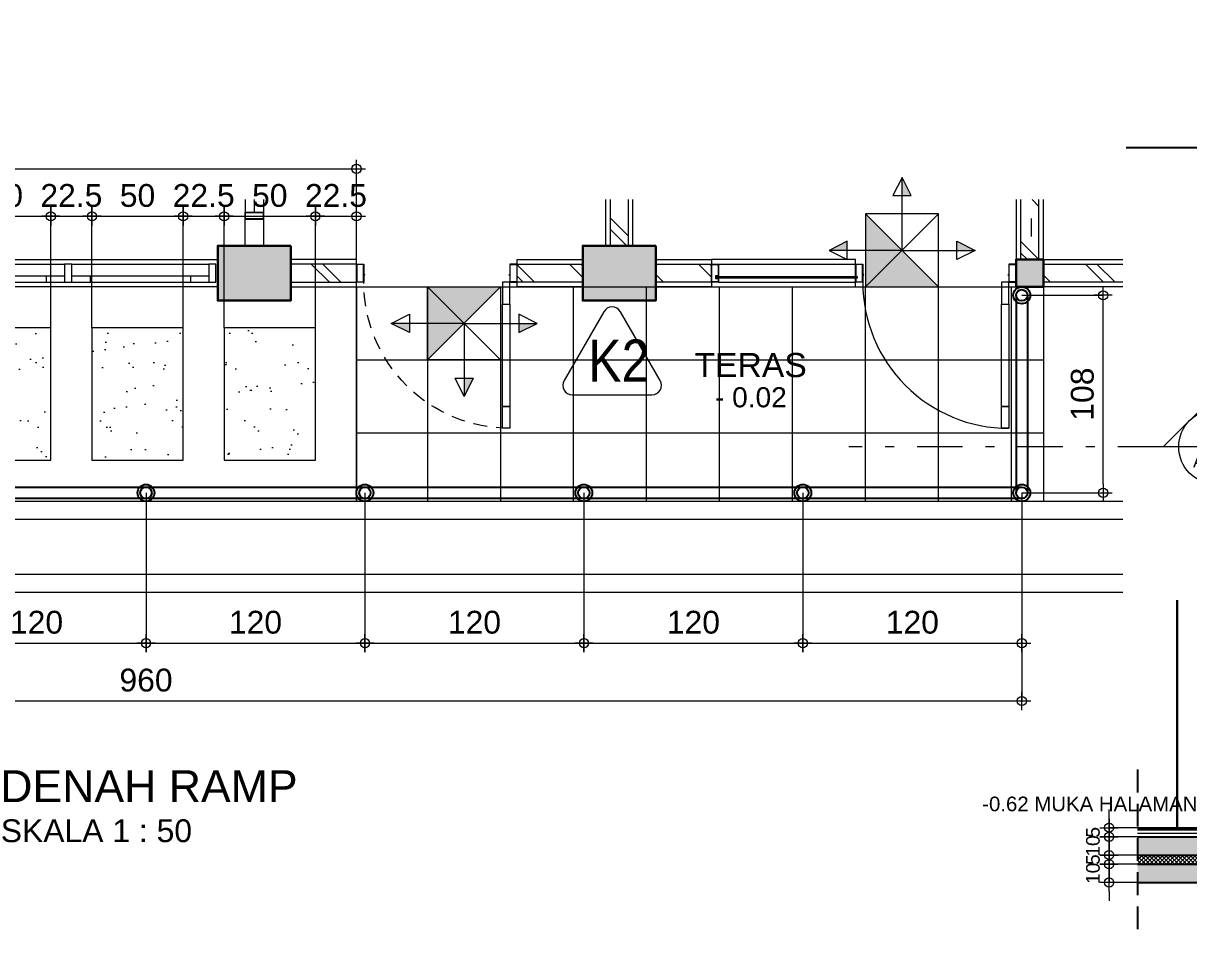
# Model space of a CAD drawing. Header units: millimetres. Extents: x -11 to 1625, y -267 to 180.
# Drawn here: x 1035.74 to 1048.51, y 138.15 to 148.19 of the extents above; entities that cross this region are included whole.
import ezdxf
from ezdxf.enums import TextEntityAlignment as Align
from ezdxf.xclip import XClip

# ---------------------------------------------------------------- set-up
doc = ezdxf.new("R2010")
doc.units = ezdxf.units.MM
doc.header["$XCLIPFRAME"] = 0
for name, pattern in [('DASHDOT', [1, 0.5, -0.25, 0, -0.25]), ('DASHED2', [0.375, 0.25, -0.125]), ('HIDDEN', [0.375, 0.25, -0.125])]:
    doc.linetypes.add(name, pattern=pattern)
for name, color, linetype, lineweight in [('ars', 11, 'Continuous', 5), ('ARS DIN', 31, 'Continuous', 5), ('ARSIR BETON', 47, 'Continuous', 5), ('ARSIR WARNA', 43, 'Continuous', 0), ('dinding', 5, 'Continuous', 15), ('keramik', 73, 'Continuous', 5), ('KOLOM', 1, 'Continuous', 30), ('kus', 63, 'Continuous', 15), ('KUSEN', 30, 'Continuous', 15), ('lan', 7, 'Continuous', 15), ('not', 7, 'Continuous', 20), ('PARTISI', 190, 'Continuous', 9), ('sol kol', 8, 'Continuous', 0), ('START POINT', 8, 'Continuous', 9), ('TEXT KETERANGAN', 7, 'Continuous', 9), ('u', 6, 'Continuous', 20)]:
    doc.layers.add(name, color=color, linetype=linetype, lineweight=lineweight)
doc.layers.add('BESI', color=10, linetype='Continuous')
doc.styles.add('ISO', font='arial.ttf', dxfattribs={"width": 0.85})
doc.styles.add('S', font='SIMPLEX', dxfattribs={"width": 1.1})
doc.styles.get("Standard").update_dxf_attribs({"font": 'ARIALUNI.TTF'})
doc.linetypes.add('BATTING', pattern='A,0.0001,-0.1,[134,ltypeshp.shx,S=0.1,R=0,X=-0.1,Y=0],-0.2,[134,ltypeshp.shx,S=0.1,R=180,X=0.1,Y=0],-0.1', length=0.4001)
doc.dimstyles.new('SK 50', dxfattribs={"dimtxt": 0.25, "dimasz": 0.1, "dimexe": 0, "dimexo": 0, "dimgap": 0.1, "dimtad": 1, "dimdec": 0, "dimlfac": 50, "dimzin": 12, "dimdsep": 46, "dimtxsty": 'Standard', "dimblk": 'BULAT', "dimcen": 0.1, "dimclrd": 256, "dimclre": 256, "dimclrt": 256, "dimadec": 0, "dimazin": 3, "dimtfac": 1, "dimtdec": 0, "dimtofl": 0, "dimtmove": 0, "dimatfit": 3, "dimldrblk": 'BULAT', "dimfxl": 0, "dimtolj": 1, "dimtzin": 0, "dimlwd": -1, "dimlwe": -1, "dimarcsym": 0})
pattern_1 = [(45, (-0.5, 3e-14), (-0.1767767, 0.1767767), []), (45, (-0.4375, 3e-14), (-0.1767767, 0.1767767), [])]
pattern_2 = [(45, (-1.5, 3e-14), (-0.1767767, 0.1767767), []), (45, (-1.4375, 3e-14), (-0.1767767, 0.1767767), [])]

# ---------------------------------------------------------------- blocks, each defined once
blk = doc.blocks.new('BULAT')
for p, q in [((-1, 0), (1, 0)), ((0, -1), (0, 1))]:
    blk.add_line(p, q)
blk.add_circle((0, 0), 0.5)
blk = doc.blocks.new('*D1233')
at = {"layer": 'Defpoints', "color": 0}
for p in [(1047.951, 138.98), (1047.64, 138.78), (1047.951, 138.78)]:
    blk.add_point(p, dxfattribs=at)
at = {"layer": 'u'}
for p, q in [((1047.64, 139.08), (1047.64, 139.18)), ((1047.951, 138.98), (1047.64, 138.98)), ((1047.951, 138.78), (1047.64, 138.78)), ((1047.64, 138.68), (1047.64, 138.58))]:
    blk.add_line(p, q, dxfattribs=at)
at = {"layer": 'u', "xscale": 0.1, "yscale": 0.1, "zscale": 0.1}
for p, rotation in [((1047.64, 138.98), 270), ((1047.64, 138.78), 90)]:
    blk.add_blockref('BULAT', p, dxfattribs=dict(at, rotation=rotation))
at = {"layer": 'u', "insert": (1047.463, 138.88), "char_height": 0.15, "attachment_point": 5, "rotation": 90}
blk.add_mtext('\\A1;10', dxfattribs=at)
blk = doc.blocks.new('*D1234')
at = {"layer": 'Defpoints', "color": 0}
for p in [(1047.64, 139.08), (1047.951, 139.08), (1047.951, 138.98)]:
    blk.add_point(p, dxfattribs=at)
at = {"layer": 'u'}
for p, q in [((1047.64, 139.18), (1047.64, 139.28)), ((1047.951, 139.08), (1047.64, 139.08)), ((1047.951, 138.98), (1047.64, 138.98)), ((1047.64, 138.88), (1047.64, 138.78))]:
    blk.add_line(p, q, dxfattribs=at)
at = {"layer": 'u', "xscale": 0.1, "yscale": 0.1, "zscale": 0.1}
for p, rotation in [((1047.64, 139.08), 270), ((1047.64, 138.98), 90)]:
    blk.add_blockref('BULAT', p, dxfattribs=dict(at, rotation=rotation))
at = {"layer": 'u', "insert": (1047.463, 139.03), "char_height": 0.15, "attachment_point": 5, "rotation": 90}
blk.add_mtext('\\A1;5', dxfattribs=at)
blk = doc.blocks.new('*D1235')
at = {"layer": 'Defpoints', "color": 0}
for p in [(1047.64, 139.28), (1047.951, 139.28), (1047.951, 139.08)]:
    blk.add_point(p, dxfattribs=at)
at = {"layer": 'u'}
for p, q in [((1047.64, 139.38), (1047.64, 139.48)), ((1047.951, 139.28), (1047.64, 139.28)), ((1047.951, 139.08), (1047.64, 139.08)), ((1047.64, 138.98), (1047.64, 138.88))]:
    blk.add_line(p, q, dxfattribs=at)
at = {"layer": 'u', "xscale": 0.1, "yscale": 0.1, "zscale": 0.1}
for p, rotation in [((1047.64, 139.28), 270), ((1047.64, 139.08), 90)]:
    blk.add_blockref('BULAT', p, dxfattribs=dict(at, rotation=rotation))
at = {"layer": 'u', "insert": (1047.463, 139.18), "char_height": 0.15, "attachment_point": 5, "rotation": 90}
blk.add_mtext('\\A1;10', dxfattribs=at)
blk = doc.blocks.new('*D1236')
at = {"layer": 'Defpoints', "color": 0}
for p in [(1047.64, 139.38), (1047.951, 139.38), (1047.951, 139.28)]:
    blk.add_point(p, dxfattribs=at)
at = {"layer": 'u'}
for p, q in [((1047.64, 139.48), (1047.64, 139.58)), ((1047.951, 139.38), (1047.64, 139.38)), ((1047.951, 139.28), (1047.64, 139.28)), ((1047.64, 139.18), (1047.64, 139.08))]:
    blk.add_line(p, q, dxfattribs=at)
at = {"layer": 'u', "xscale": 0.1, "yscale": 0.1, "zscale": 0.1}
for p, rotation in [((1047.64, 139.38), 270), ((1047.64, 139.28), 90)]:
    blk.add_blockref('BULAT', p, dxfattribs=dict(at, rotation=rotation))
at = {"layer": 'u', "insert": (1047.463, 139.33), "char_height": 0.15, "attachment_point": 5, "rotation": 90}
blk.add_mtext('\\A1;5', dxfattribs=at)
blk = doc.blocks.new('KP')
at = {"layer": 'KOLOM'}
blk.add_lwpolyline([(0.075, -0.075), (-0.075, -0.075), (-0.075, 0.075), (0.075, 0.075), (0.075, -0.075)], dxfattribs=at)
blk = doc.blocks.new('K1')
at = {"layer": 'KOLOM'}
blk.add_lwpolyline([(0.2, 0.15), (-0.2, 0.15), (-0.2, -0.15), (0.2, -0.15), (0.2, 0.15)], dxfattribs=at)
blk = doc.blocks.new('P 80')
at = {"linetype": 'HIDDEN', "ltscale": 0.3}
blk.add_lwpolyline([(-0.84, 0.1, -0.414214), (-0.04, 0.9, -1.303225)], format="xyb", dxfattribs=at)
for points in [[(-0.04, 0.9), (-0.08, 0.9), (-0.08, 0.78), (-0.04, 0.78)], [(-0.04, 0.78), (-0.08, 0.78), (-0.08, 0.22), (-0.04, 0.22)], [(-0.04, 0.1), (-0.08, 0.1), (-0.08, 0.22), (-0.04, 0.22)], [(-0.8351, 0.06), (-0.84, 0.06), (-0.84, 0.0615), (-0.84, 0.1), (-0.88, 0.1), (-0.88, 0), (-0.84, 0), (-0.84, 0.0565), (-0.8351, 0.0583)], [(-0.842, 0.002), (-0.878, 0.002), (-0.878, 0.098), (-0.842, 0.098)], [(-0.0449, 0.06), (-0.04, 0.06), (-0.04, 0.0615), (-0.04, 0.1), (0, 0.1), (0, 0), (-0.04, 0), (-0.04, 0.0565), (-0.0449, 0.0583)], [(-0.038, 0.002), (-0.002, 0.002), (-0.002, 0.098), (-0.038, 0.098)]]:
    blk.add_lwpolyline(points, close=True)
blk = doc.blocks.new('D1')
at = {"layer": 'ars'}
h = blk.add_hatch(dxfattribs=at)
h.set_pattern_fill('TEMBOK', color=256, scale=0.25)
h.set_pattern_definition(pattern_2)
h.paths.add_polyline_path([(12.05, 14.05), (12.05, 12.075), (11.95, 12.075), (11.95, 14.05)])
h = blk.add_hatch(dxfattribs=at)
h.set_pattern_fill('TEMBOK', color=256, scale=0.25)
h.set_pattern_definition(pattern_1)
h.paths.add_polyline_path([(11.925, 12.05), (9.075, 12.05), (9.075, 11.95), (11.925, 11.95)])
h = blk.add_hatch(dxfattribs=at)
h.set_pattern_fill('TEMBOK', color=256, scale=0.25)
h.set_pattern_definition(pattern_2)
h.paths.add_polyline_path([(12.05, 10.255), (12.05, 9.95), (11.95, 9.95), (11.95, 10.255)])
h = blk.add_hatch(dxfattribs=at)
h.set_pattern_fill('TEMBOK', color=256, scale=0.25)
h.set_pattern_definition(pattern_1)
h.paths.add_polyline_path([(11.85, 9.8), (9.15, 9.8), (9.15, 9.7), (11.85, 9.7)])
h = blk.add_hatch(dxfattribs=at)
h.set_pattern_fill('TEMBOK', color=256, scale=0.25)
h.set_pattern_definition(pattern_2)
h.paths.add_polyline_path([(11.95, 9.19), (11.95, 9.55), (12.05, 9.55), (12.05, 9.19)])
h = blk.add_hatch(dxfattribs=at)
h.set_pattern_fill('TEMBOK', color=256, scale=0.25)
h.set_pattern_definition(pattern_2)
h.paths.add_polyline_path([(11.95, 8.31), (11.95, 7.95), (12.05, 7.95), (12.05, 8.31)])
at = {"layer": 'ARS DIN'}
h = blk.add_hatch(dxfattribs=at)
h.set_pattern_fill('AR-SAND', color=256, scale=0.005, angle=90, style=0)
h.set_pattern_definition([(127.5, (13.025, 2.51), (-0.2447066, -0.008), [0, -0.19304, 0, -0.2159, 0, -0.206375]), (97.5, (13.025, 2.51), (-0.358413, 0.224762), [0, -0.10414, 0, -0.17399, 0, -0.066675]), (57.5, (13.025, 2.3538), (-0.0007186, 0.395496), [0, -0.0635, 0, -0.2286, 0, -0.29845]), (47.5, (13.025, 2.3538), (-0.111465, 0.381778), [0, -0.03175, 0, -0.14986, 0, -0.17145])])
h.paths.add_polyline_path([(12.3, 3.01), (12.3, 2.51), (13.025, 2.51), (13.025, 3.01)])
h.paths.add_polyline_path([(12.3, 3.735), (12.3, 3.235), (13.025, 3.235), (13.025, 3.735)])
h.paths.add_polyline_path([(12.3, 4.46), (12.3, 3.96), (13.025, 3.96), (13.025, 4.46)])
h.paths.add_polyline_path([(12.3, 5.185), (12.3, 4.685), (13.025, 4.685), (13.025, 5.185)])
h.paths.add_polyline_path([(12.3, 5.91), (12.3, 5.41), (13.025, 5.41), (13.025, 5.91)])
h.paths.add_polyline_path([(12.3, 6.635), (12.3, 6.135), (13.025, 6.135), (13.025, 6.635)])
h.paths.add_polyline_path([(12.3, 7.36), (12.3, 6.86), (13.025, 6.86), (13.025, 7.36)])
h.paths.add_polyline_path([(12.3, 8.085), (12.3, 7.585), (13.025, 7.585), (13.025, 8.085)])
at = {"layer": 'sol kol'}
for points in [[(11.925, 12.075), (12.075, 12.075), (12.075, 11.925), (11.925, 11.925)], [(11.85, 9.95), (11.85, 9.55), (12.15, 9.55), (12.15, 9.95)], [(11.85, 7.95), (11.85, 7.55), (12.15, 7.55), (12.15, 7.95)]]:
    blk.add_hatch(color=256, dxfattribs=at).paths.add_polyline_path(points)
for p, q in [((13.75, 16), (13.75, 1.5)), ((13.65, 15.9), (13.65, 1.6)), ((13.35, 15.6), (13.35, 1.9)), ((13.25, 15.5), (13.25, 2))]:
    blk.add_line(p, q)
for points in [[(13.25, 8.31), (13.25, 2.31), (12.075, 2.31)], [(12.3, 8.085), (12.3, 7.585), (13.025, 7.585), (13.025, 8.085), (12.3, 8.085)], [(12.3, 7.36), (12.3, 6.86), (13.025, 6.86), (13.025, 7.36), (12.3, 7.36)], [(12.3, 6.635), (12.3, 6.135), (13.025, 6.135), (13.025, 6.635), (12.3, 6.635)]]:
    blk.add_lwpolyline(points)
at = {"layer": 'ars'}
for points in [[(12.05, 14.05), (12.05, 12.075), (11.95, 12.075), (11.95, 14.05)], [(11.925, 12.05), (9.075, 12.05), (9.075, 11.95), (11.925, 11.95)], [(12.05, 10.255), (12.05, 9.95), (11.95, 9.95), (11.95, 10.255)], [(11.85, 9.8), (9.15, 9.8), (9.15, 9.7), (11.85, 9.7)], [(11.95, 9.19), (11.95, 9.55), (12.05, 9.55), (12.05, 9.19)], [(11.95, 8.31), (11.95, 7.95), (12.05, 7.95), (12.05, 8.31)]]:
    blk.add_lwpolyline(points, close=True, dxfattribs=at)
at = {"layer": 'BESI'}
for points in [[(12.1222, 11.9875), (13.2037, 11.9875)], [(13.1725, 2.3563), (13.1725, 11.9563)], [(13.235, 11.9563), (13.235, 2.3563)], [(12.1222, 11.925), (13.2037, 11.925)]]:
    blk.add_lwpolyline(points, dxfattribs=at)
for centre, radius in [((12.1212, 11.9563), 0.0463), ((12.1212, 11.9563), 0.0312), ((13.2037, 11.9563), 0.0463), ((13.2037, 11.9563), 0.0312), ((13.2037, 10.7563), 0.0463), ((13.2037, 10.7563), 0.0312), ((13.2037, 9.5563), 0.0463), ((13.2037, 9.5563), 0.0312), ((13.2037, 8.3563), 0.0463), ((13.2037, 8.3563), 0.0312), ((13.2037, 7.1563), 0.0463), ((13.2037, 7.1563), 0.0312)]:
    blk.add_circle(centre, radius, dxfattribs=at)
at = {"layer": 'dinding'}
for points in [[(12.075, 14.05), (12.075, 12.075), (11.925, 12.075), (11.925, 14.05)], [(11.925, 12.075), (9.075, 12.075), (9.075, 11.925), (11.925, 11.925)], [(12.075, 10.255), (12.075, 9.95), (11.925, 9.95), (11.925, 10.255)], [(11.85, 9.825), (9.15, 9.825), (9.15, 9.675), (11.85, 9.675)], [(11.925, 9.19), (11.925, 9.55), (12.075, 9.55), (12.075, 9.19)], [(11.925, 8.31), (11.925, 7.95), (12.075, 7.95), (12.075, 8.31)]]:
    blk.add_lwpolyline(points, close=True, dxfattribs=at)
at = {"layer": 'kus'}
for p, q in [((11.95, 10.295), (11.95, 11.045)), ((12.05, 10.295), (12.05, 11.045)), ((10.915, 7.8), (11.665, 7.8)), ((10.915, 7.7), (11.665, 7.7)), ((11.95, 6.75), (11.95, 7.5)), ((12.015, 6.75), (12.015, 7.5)), ((12.05, 6.75), (12.05, 7.5)), ((12.015, 7.4), (12.05, 7.4)), ((12.015, 6.85), (12.05, 6.85)), ((11.95, 5.96), (11.95, 6.71)), ((12.015, 5.96), (12.015, 6.71)), ((12.05, 5.96), (12.05, 6.71)), ((12.015, 6.61), (12.05, 6.61))]:
    blk.add_line(p, q, dxfattribs=at)
at = {"layer": 'kus', "linetype": 'HIDDEN'}
blk.add_line((10.915, 7.75), (11.665, 7.75), dxfattribs=at)
at = {"layer": 'kus'}
for points in [[(12.01, 11.8801), (12.01, 11.885), (12.0115, 11.885), (12.05, 11.885), (12.05, 11.925), (11.95, 11.925), (11.95, 11.885), (12.0065, 11.885), (12.0083, 11.8801)], [(11.952, 11.887), (11.952, 11.923), (12.048, 11.923), (12.048, 11.887)], [(12.05, 11.885), (12.05, 11.845), (12.17, 11.845), (12.17, 11.885)], [(12.73, 11.885), (12.73, 11.845), (12.17, 11.845), (12.17, 11.885)], [(12.85, 11.885), (12.85, 11.845), (12.73, 11.845), (12.73, 11.885)], [(12.01, 11.0899), (12.01, 11.085), (12.0115, 11.085), (12.05, 11.085), (12.05, 11.045), (11.95, 11.045), (11.95, 11.085), (12.0065, 11.085), (12.0083, 11.0899)], [(11.952, 11.083), (11.952, 11.047), (12.048, 11.047), (12.048, 11.083)], [(12.0275, 10.28), (12.0175, 10.28), (12.0175, 11.055), (12.0275, 11.055)], [(11.705, 7.7), (11.665, 7.7), (11.665, 7.8), (11.705, 7.8)], [(11.703, 7.702), (11.667, 7.702), (11.667, 7.798), (11.703, 7.798)], [(12.05, 7.5), (12.05, 7.54), (11.95, 7.54), (11.95, 7.5)], [(12.05, 6.71), (12.05, 6.75), (11.95, 6.75), (11.95, 6.71)]]:
    blk.add_lwpolyline(points, close=True, dxfattribs=at)
blk.add_lwpolyline([(12.05, 11.085, 0.414214), (12.85, 11.885, 1.303225)], format="xyb", dxfattribs=at)
at = {"layer": 'KUSEN'}
for p, q in [((11.95, 10.255), (11.95, 10.295)), ((11.95, 10.295), (12.017, 10.295)), ((11.952, 10.257), (11.952, 10.293)), ((11.952, 10.293), (12.015, 10.293)), ((12.015, 10.293), (12.015, 10.278)), ((12.017, 10.295), (12.017, 10.2935)), ((12.017, 10.2935), (12.0195, 10.2935)), ((12.0195, 10.2918), (12.017, 10.29)), ((12.017, 10.29), (12.017, 10.28)), ((12.0195, 10.2935), (12.0195, 10.2918)), ((12.0255, 10.2918), (12.0255, 10.2935)), ((12.0255, 10.2935), (12.028, 10.2935)), ((12.028, 10.29), (12.0255, 10.2918)), ((12.028, 10.2935), (12.028, 10.295)), ((12.028, 10.295), (12.05, 10.295)), ((12.028, 10.28), (12.028, 10.29)), ((12.03, 10.278), (12.03, 10.293)), ((12.03, 10.293), (12.048, 10.293)), ((12.048, 10.293), (12.048, 10.257)), ((12.05, 10.295), (12.05, 10.255)), ((11.99, 10.255), (11.95, 10.255)), ((12.048, 10.257), (11.952, 10.257)), ((11.9917, 10.255), (11.99, 10.255)), ((11.9935, 10.255), (11.9917, 10.255)), ((12.05, 10.255), (11.9935, 10.255)), ((12.015, 10.278), (12.03, 10.278)), ((12.017, 10.28), (12.028, 10.28))]:
    blk.add_line(p, q, dxfattribs=at)
at = {"layer": 'lan'}
for p, q in [((12.075, 12.075), (13.25, 12.075)), ((12.075, 11.045), (12.075, 11.925)), ((12.075, 8.31), (12.075, 9.19)), ((12.075, 8.31), (13.25, 8.31))]:
    blk.add_line(p, q, dxfattribs=at)
for points in [[(12.075, 10.255), (12.075, 11.045), (11.925, 11.045), (11.925, 10.255)], [(12.075, 7.55), (12.075, 5.92), (11.925, 5.92), (11.925, 7.55)]]:
    blk.add_lwpolyline(points, close=True, dxfattribs=at)
at = {"layer": 'PARTISI'}
blk.add_lwpolyline([(11.705, 7.8), (11.85, 7.8), (11.85, 7.7), (11.705, 7.7)], close=True, dxfattribs=at)
at = {"layer": 'KOLOM'}
for name, p, rotation in [('KP', (12, 12), 180), ('K1', (12, 9.75), 90), ('K1', (12, 7.75), 90)]:
    blk.add_blockref(name, p, dxfattribs=dict(at, rotation=rotation))
at = {"layer": 'kus', "xscale": -1, "rotation": 270.0000000130308}
blk.add_blockref('P 80', (11.95, 9.19), dxfattribs=at)
blk = doc.blocks.new('STARTGO')
at = {"layer": 'START POINT'}
for points in [[(282.6751, 121.4555), (282.7251, 121.4555), (282.7251, 121.5555)], [(282.4251, 121.2055), (282.4251, 121.1555), (282.3251, 121.1555)], [(283.0251, 121.2055), (283.0251, 121.1555), (283.1251, 121.1555)]]:
    blk.add_hatch(color=256, dxfattribs=at).paths.add_polyline_path(points)
h = blk.add_hatch(color=256, dxfattribs=at)
h.paths.add_polyline_path([(282.9251, 120.9555), (282.7251, 121.1555), (282.5251, 120.9555)])
h.paths.add_polyline_path([(282.9251, 121.3555), (282.7251, 121.1555), (282.9251, 120.9555)])
for p, q in [((282.7251, 121.1555), (282.7251, 121.5555)), ((282.9251, 120.9555), (282.5251, 121.3555)), ((282.5251, 120.9555), (282.9251, 121.3555)), ((282.7251, 121.1555), (282.3251, 121.1555)), ((282.7251, 121.1555), (283.1251, 121.1555))]:
    blk.add_line(p, q, dxfattribs=at)
for points in [[(282.7751, 121.4555), (282.6751, 121.4555), (282.7251, 121.5555), (282.7751, 121.4555)], [(282.4251, 121.1055), (282.4251, 121.2055), (282.3251, 121.1555), (282.4251, 121.1055)], [(283.0251, 121.1055), (283.0251, 121.2055), (283.1251, 121.1555), (283.0251, 121.1055)]]:
    blk.add_lwpolyline(points, dxfattribs=at)
blk.add_lwpolyline([(282.9251, 120.9555), (282.5251, 120.9555), (282.5251, 121.3555), (282.9251, 121.3555)], close=True, dxfattribs=at)
blk = doc.blocks.new('NOTASI RUANG')
at = {"layer": 'not'}
for height, p in [(0.26, (-0.011, 0.3)), (0.175, (-0.009, -0.017))]:
    blk.add_attdef('RUANG', text='', height=height, dxfattribs=at).set_placement(p, align=Align.MIDDLE_CENTER)
blk = doc.blocks.new('KR2')
at = {"layer": 'TEXT KETERANGAN', "color": 2}
blk.add_lwpolyline([(-0.087, 0.873), (-0.504, 0.15, 0.57735), (-0.418, 0), (0.418, 0, 0.57735), (0.504, 0.15), (0.087, 0.873, 0.57735)], format="xyb", close=True, dxfattribs=at)
at = {"layer": 'TEXT KETERANGAN', "color": 6, "style": 'ISO', "width": 0.85}
blk.add_text('K2', height=0.444, dxfattribs=at).set_placement((-0.252, 0.137))
blk = doc.blocks.new('PEIL')
blk.add_lwpolyline([(-0.188, 0.325), (0.188, 0.325), (0, 0)], close=True)
at = {"style": 'S', "width": 1.1, "flags": 4}
blk.add_attdef('CAT', (0.265, 0.036), '', height=0.2, dxfattribs=at)
blk = doc.blocks.new('*D1269')
at = {"layer": 'Defpoints', "color": 0}
for p in [(1034.683, 143.049), (1037.083, 143.049), (1037.083, 141.402)]:
    blk.add_point(p, dxfattribs=at)
at = {"layer": 'u'}
for p, q in [((1034.683, 143.049), (1034.683, 141.402)), ((1037.083, 143.049), (1037.083, 141.402)), ((1034.783, 141.402), (1036.983, 141.402))]:
    blk.add_line(p, q, dxfattribs=at)
at = {"layer": 'u', "xscale": 0.1, "yscale": 0.1, "zscale": 0.1, "rotation": 180}
blk.add_blockref('BULAT', (1034.683, 141.402), dxfattribs=at)
at = {"layer": 'u', "xscale": 0.1, "yscale": 0.1, "zscale": 0.1}
blk.add_blockref('BULAT', (1037.083, 141.402), dxfattribs=at)
at = {"layer": 'u', "insert": (1035.883, 141.63), "char_height": 0.25, "attachment_point": 5}
blk.add_mtext('\\A1;120', dxfattribs=at)
blk = doc.blocks.new('*D1270')
at = {"layer": 'Defpoints', "color": 0}
for p in [(1037.083, 143.049), (1039.483, 143.049), (1039.483, 141.402)]:
    blk.add_point(p, dxfattribs=at)
at = {"layer": 'u'}
for p, q in [((1037.083, 143.049), (1037.083, 141.402)), ((1039.483, 143.049), (1039.483, 141.402)), ((1037.183, 141.402), (1039.383, 141.402))]:
    blk.add_line(p, q, dxfattribs=at)
at = {"layer": 'u', "xscale": 0.1, "yscale": 0.1, "zscale": 0.1, "rotation": 180}
blk.add_blockref('BULAT', (1037.083, 141.402), dxfattribs=at)
at = {"layer": 'u', "xscale": 0.1, "yscale": 0.1, "zscale": 0.1}
blk.add_blockref('BULAT', (1039.483, 141.402), dxfattribs=at)
at = {"layer": 'u', "insert": (1038.283, 141.63), "char_height": 0.25, "attachment_point": 5}
blk.add_mtext('\\A1;120', dxfattribs=at)
blk = doc.blocks.new('*D1271')
at = {"layer": 'Defpoints', "color": 0}
for p in [(1039.483, 143.049), (1041.883, 143.049), (1041.883, 141.402)]:
    blk.add_point(p, dxfattribs=at)
at = {"layer": 'u'}
for p, q in [((1039.483, 143.049), (1039.483, 141.402)), ((1041.883, 143.049), (1041.883, 141.402)), ((1039.583, 141.402), (1041.783, 141.402))]:
    blk.add_line(p, q, dxfattribs=at)
at = {"layer": 'u', "xscale": 0.1, "yscale": 0.1, "zscale": 0.1, "rotation": 180}
blk.add_blockref('BULAT', (1039.483, 141.402), dxfattribs=at)
at = {"layer": 'u', "xscale": 0.1, "yscale": 0.1, "zscale": 0.1}
blk.add_blockref('BULAT', (1041.883, 141.402), dxfattribs=at)
at = {"layer": 'u', "insert": (1040.683, 141.63), "char_height": 0.25, "attachment_point": 5}
blk.add_mtext('\\A1;120', dxfattribs=at)
blk = doc.blocks.new('*D1272')
at = {"layer": 'Defpoints', "color": 0}
for p in [(1041.883, 143.049), (1044.283, 143.049), (1044.283, 141.402)]:
    blk.add_point(p, dxfattribs=at)
at = {"layer": 'u'}
for p, q in [((1041.883, 143.049), (1041.883, 141.402)), ((1044.283, 143.049), (1044.283, 141.402)), ((1041.983, 141.402), (1044.183, 141.402))]:
    blk.add_line(p, q, dxfattribs=at)
at = {"layer": 'u', "xscale": 0.1, "yscale": 0.1, "zscale": 0.1, "rotation": 180}
blk.add_blockref('BULAT', (1041.883, 141.402), dxfattribs=at)
at = {"layer": 'u', "xscale": 0.1, "yscale": 0.1, "zscale": 0.1}
blk.add_blockref('BULAT', (1044.283, 141.402), dxfattribs=at)
at = {"layer": 'u', "insert": (1043.083, 141.63), "char_height": 0.25, "attachment_point": 5}
blk.add_mtext('\\A1;120', dxfattribs=at)
blk = doc.blocks.new('*D1273')
at = {"layer": 'Defpoints', "color": 0}
for p in [(1044.283, 143.049), (1046.683, 143.049), (1046.683, 141.402)]:
    blk.add_point(p, dxfattribs=at)
at = {"layer": 'u'}
for p, q in [((1044.283, 143.049), (1044.283, 141.402)), ((1046.683, 143.049), (1046.683, 141.402)), ((1044.383, 141.402), (1046.583, 141.402))]:
    blk.add_line(p, q, dxfattribs=at)
at = {"layer": 'u', "xscale": 0.1, "yscale": 0.1, "zscale": 0.1, "rotation": 180}
blk.add_blockref('BULAT', (1044.283, 141.402), dxfattribs=at)
at = {"layer": 'u', "xscale": 0.1, "yscale": 0.1, "zscale": 0.1}
blk.add_blockref('BULAT', (1046.683, 141.402), dxfattribs=at)
at = {"layer": 'u', "insert": (1045.483, 141.63), "char_height": 0.25, "attachment_point": 5}
blk.add_mtext('\\A1;120', dxfattribs=at)
blk = doc.blocks.new('*D1274')
at = {"layer": 'Defpoints', "color": 0}
for p in [(1046.683, 145.214), (1047.575, 145.214), (1046.683, 143.049)]:
    blk.add_point(p, dxfattribs=at)
at = {"layer": 'u'}
for p, q in [((1046.683, 145.214), (1047.575, 145.214)), ((1047.575, 143.149), (1047.575, 145.114)), ((1046.683, 143.049), (1047.575, 143.049))]:
    blk.add_line(p, q, dxfattribs=at)
at = {"layer": 'u', "xscale": 0.1, "yscale": 0.1, "zscale": 0.1}
for p, rotation in [((1047.575, 145.214), 90), ((1047.575, 143.049), 270)]:
    blk.add_blockref('BULAT', p, dxfattribs=dict(at, rotation=rotation))
at = {"layer": 'u', "insert": (1047.347, 144.131), "char_height": 0.25, "attachment_point": 5, "rotation": 90}
blk.add_mtext('\\A1;108', dxfattribs=at)
blk = doc.blocks.new('*D1275')
at = {"layer": 'Defpoints', "color": 0}
for p in [(1046.683, 142.415), (1027.483, 142.225), (1046.683, 140.769)]:
    blk.add_point(p, dxfattribs=at)
at = {"layer": 'u'}
for p, q in [((1046.683, 142.415), (1046.683, 140.769)), ((1027.483, 142.225), (1027.483, 140.769)), ((1027.583, 140.769), (1046.583, 140.769))]:
    blk.add_line(p, q, dxfattribs=at)
at = {"layer": 'u', "xscale": 0.1, "yscale": 0.1, "zscale": 0.1, "rotation": 180}
blk.add_blockref('BULAT', (1027.483, 140.769), dxfattribs=at)
at = {"layer": 'u', "xscale": 0.1, "yscale": 0.1, "zscale": 0.1}
blk.add_blockref('BULAT', (1046.683, 140.769), dxfattribs=at)
at = {"layer": 'u', "insert": (1037.083, 140.996), "char_height": 0.25, "attachment_point": 5}
blk.add_mtext('\\A1;960', dxfattribs=at)
blk = doc.blocks.new('*D1276')
at = {"layer": 'Defpoints', "color": 0}
for p in [(1039.39, 146.599), (1027.39, 145.056), (1039.39, 145.056)]:
    blk.add_point(p, dxfattribs=at)
at = {"layer": 'u'}
for p, q in [((1027.39, 145.056), (1027.39, 146.599)), ((1027.49, 146.599), (1039.29, 146.599)), ((1039.39, 145.056), (1039.39, 146.599))]:
    blk.add_line(p, q, dxfattribs=at)
at = {"layer": 'u', "xscale": 0.1, "yscale": 0.1, "zscale": 0.1, "rotation": 180}
blk.add_blockref('BULAT', (1027.39, 146.599), dxfattribs=at)
at = {"layer": 'u', "xscale": 0.1, "yscale": 0.1, "zscale": 0.1}
blk.add_blockref('BULAT', (1039.39, 146.599), dxfattribs=at)
at = {"layer": 'u', "insert": (1033.39, 146.827), "char_height": 0.25, "attachment_point": 5}
blk.add_mtext('\\A1;600', dxfattribs=at)
blk = doc.blocks.new('*D1288')
at = {"layer": 'Defpoints', "color": 0}
for p in [(1036.04, 146.079), (1035.04, 144.856), (1036.04, 144.856)]:
    blk.add_point(p, dxfattribs=at)
at = {"layer": 'u'}
for p, q in [((1035.04, 144.856), (1035.04, 146.079)), ((1035.14, 146.079), (1035.94, 146.079)), ((1036.04, 144.856), (1036.04, 146.079))]:
    blk.add_line(p, q, dxfattribs=at)
at = {"layer": 'u', "xscale": 0.1, "yscale": 0.1, "zscale": 0.1, "rotation": 180}
blk.add_blockref('BULAT', (1035.04, 146.079), dxfattribs=at)
at = {"layer": 'u', "xscale": 0.1, "yscale": 0.1, "zscale": 0.1}
blk.add_blockref('BULAT', (1036.04, 146.079), dxfattribs=at)
at = {"layer": 'u', "insert": (1035.54, 146.306), "char_height": 0.25, "attachment_point": 5}
blk.add_mtext('\\A1;50', dxfattribs=at)
blk = doc.blocks.new('*D1289')
at = {"layer": 'Defpoints', "color": 0}
for p in [(1036.49, 146.079), (1036.04, 144.856), (1036.49, 144.856)]:
    blk.add_point(p, dxfattribs=at)
at = {"layer": 'u'}
for p, q in [((1036.04, 144.856), (1036.04, 146.079)), ((1036.14, 146.079), (1036.39, 146.079)), ((1036.49, 144.856), (1036.49, 146.079))]:
    blk.add_line(p, q, dxfattribs=at)
at = {"layer": 'u', "xscale": 0.1, "yscale": 0.1, "zscale": 0.1, "rotation": 180}
blk.add_blockref('BULAT', (1036.04, 146.079), dxfattribs=at)
at = {"layer": 'u', "xscale": 0.1, "yscale": 0.1, "zscale": 0.1}
blk.add_blockref('BULAT', (1036.49, 146.079), dxfattribs=at)
at = {"layer": 'u', "insert": (1036.265, 146.306), "char_height": 0.25, "attachment_point": 5}
blk.add_mtext('\\A1;22.5', dxfattribs=at)
blk = doc.blocks.new('*D1290')
at = {"layer": 'Defpoints', "color": 0}
for p in [(1037.49, 146.079), (1036.49, 144.856), (1037.49, 144.856)]:
    blk.add_point(p, dxfattribs=at)
at = {"layer": 'u'}
for p, q in [((1036.49, 144.856), (1036.49, 146.079)), ((1036.59, 146.079), (1037.39, 146.079)), ((1037.49, 144.856), (1037.49, 146.079))]:
    blk.add_line(p, q, dxfattribs=at)
at = {"layer": 'u', "xscale": 0.1, "yscale": 0.1, "zscale": 0.1, "rotation": 180}
blk.add_blockref('BULAT', (1036.49, 146.079), dxfattribs=at)
at = {"layer": 'u', "xscale": 0.1, "yscale": 0.1, "zscale": 0.1}
blk.add_blockref('BULAT', (1037.49, 146.079), dxfattribs=at)
at = {"layer": 'u', "insert": (1036.99, 146.306), "char_height": 0.25, "attachment_point": 5}
blk.add_mtext('\\A1;50', dxfattribs=at)
blk = doc.blocks.new('*D1291')
at = {"layer": 'Defpoints', "color": 0}
for p in [(1037.94, 146.079), (1037.49, 144.856), (1037.94, 144.856)]:
    blk.add_point(p, dxfattribs=at)
at = {"layer": 'u'}
for p, q in [((1037.49, 144.856), (1037.49, 146.079)), ((1037.59, 146.079), (1037.84, 146.079)), ((1037.94, 144.856), (1037.94, 146.079))]:
    blk.add_line(p, q, dxfattribs=at)
at = {"layer": 'u', "xscale": 0.1, "yscale": 0.1, "zscale": 0.1, "rotation": 180}
blk.add_blockref('BULAT', (1037.49, 146.079), dxfattribs=at)
at = {"layer": 'u', "xscale": 0.1, "yscale": 0.1, "zscale": 0.1}
blk.add_blockref('BULAT', (1037.94, 146.079), dxfattribs=at)
at = {"layer": 'u', "insert": (1037.715, 146.306), "char_height": 0.25, "attachment_point": 5}
blk.add_mtext('\\A1;22.5', dxfattribs=at)
blk = doc.blocks.new('*D1292')
at = {"layer": 'Defpoints', "color": 0}
for p in [(1038.94, 146.079), (1037.94, 144.856), (1038.94, 144.856)]:
    blk.add_point(p, dxfattribs=at)
at = {"layer": 'u'}
for p, q in [((1037.94, 144.856), (1037.94, 146.079)), ((1038.04, 146.079), (1038.84, 146.079)), ((1038.94, 144.856), (1038.94, 146.079))]:
    blk.add_line(p, q, dxfattribs=at)
at = {"layer": 'u', "xscale": 0.1, "yscale": 0.1, "zscale": 0.1, "rotation": 180}
blk.add_blockref('BULAT', (1037.94, 146.079), dxfattribs=at)
at = {"layer": 'u', "xscale": 0.1, "yscale": 0.1, "zscale": 0.1}
blk.add_blockref('BULAT', (1038.94, 146.079), dxfattribs=at)
at = {"layer": 'u', "insert": (1038.44, 146.306), "char_height": 0.25, "attachment_point": 5}
blk.add_mtext('\\A1;50', dxfattribs=at)
blk = doc.blocks.new('*D1293')
at = {"layer": 'Defpoints', "color": 0}
for p in [(1039.39, 146.079), (1038.94, 144.856), (1039.39, 144.856)]:
    blk.add_point(p, dxfattribs=at)
at = {"layer": 'u'}
for p, q in [((1038.94, 144.856), (1038.94, 146.079)), ((1039.04, 146.079), (1039.29, 146.079)), ((1039.39, 144.856), (1039.39, 146.079))]:
    blk.add_line(p, q, dxfattribs=at)
at = {"layer": 'u', "xscale": 0.1, "yscale": 0.1, "zscale": 0.1, "rotation": 180}
blk.add_blockref('BULAT', (1038.94, 146.079), dxfattribs=at)
at = {"layer": 'u', "xscale": 0.1, "yscale": 0.1, "zscale": 0.1}
blk.add_blockref('BULAT', (1039.39, 146.079), dxfattribs=at)
at = {"layer": 'u', "insert": (1039.165, 146.306), "char_height": 0.25, "attachment_point": 5}
blk.add_mtext('\\A1;22.5', dxfattribs=at)
blk = doc.blocks.new('Ndtpd')
blk.add_line((0.747, 0), (-0.747, 0))
blk.add_circle((0, 0), 0.747)
at = {"flags": 4}
for tag, height, p in [('NO', 0.5, (0, 0.148)), ('NOLBR', 0.3, (0, -0.398))]:
    blk.add_attdef(tag, text='', height=height, dxfattribs=at).set_placement(p, align=Align.CENTER)
for tag, p, height in [('NDTPD', (1.516, 0.148), 0.5), ('SKALA', (1.523, -0.398), 0.3)]:
    blk.add_attdef(tag, p, '', height=height, dxfattribs=at)
blk = doc.blocks.new('Npa')
for p, q in [((-0.849, 0), (0, 0.849)), ((0.849, 0), (0, 0.849)), ((0.849, 0), (-0.849, 0))]:
    blk.add_line(p, q)
blk.add_circle((0, 0), 0.6)
at = {"color": 5, "style": 'S', "width": 0.75, "flags": 4}
blk.add_attdef('NO', text='', height=0.3, dxfattribs=at).set_placement((0.005, 0.113), align=Align.CENTER)
at = {"style": 'S', "width": 0.75, "flags": 4}
blk.add_attdef('NOLBR', text='', height=0.2, dxfattribs=at).set_placement((0.005, -0.334), align=Align.CENTER)

msp = doc.modelspace()

# ---------------------------------------------------------------- hatches: boundary and pattern name
at = {"layer": 'ARSIR BETON'}
h = msp.add_hatch(dxfattribs=at)
h.set_pattern_fill('AR-CONC', color=256, scale=0.0025, style=0)
h.set_pattern_definition([(50, (1047.9514, 139.07983), (0.455462, -0.039848), [0.047625, -0.523875]), (355, (1047.9514, 139.07983), (-0.088107, 0.477642), [0.0381, -0.4191]), (100.451, (1047.98935, 139.0765), (0.367356, 0.437792), [0.040475, -0.445225]), (46.184, (1047.9514, 139.20683), (0.677698, -0.105106), [0.071437, -0.785812]), (96.6356, (1048.0079, 139.1981), (0.59351, 0.618564), [0.060713, -0.667837]), (351.184, (1047.9514, 139.2068), (0.59351, 0.618563), [0.05715, -0.62865]), (21, (1048.0149, 139.1751), (0.379037, -0.255664), [0.047625, -0.523875]), (326, (1048.0149, 139.1751), (0.154505, 0.46047), [0.0381, -0.4191]), (71.4514, (1048.0465, 139.15378), (0.533541, 0.204807), [0.040475, -0.445225]), (37.5, (1047.9514, 139.07983), (0.0077215, 0.2113876), [0, -0.41402, 0, -0.42545, 0, -0.4206875]), (7.5, (1047.9514, 139.07983), (0.167049, 0.2504514), [0, -0.24257, 0, -0.404495, 0, -0.1603375]), (327.5, (1047.80979, 139.07983), (0.3389765, -0.0143219), [0, -0.15875, 0, -0.4953, 0, -0.657225]), (317.5, (1047.7463, 139.07983), (0.370323, 0.063566), [0, -0.206375, 0, -0.32893, 0, -0.466725])])
h.paths.add_polyline_path([(1060.841575, 140.2638355), (1060.841575, 140.464833), (1048.991575, 139.279833), (1047.9513922, 139.279833), (1047.9513922, 139.079833), (1049.0015501, 139.079833)])
h = msp.add_hatch(dxfattribs=at)
h.set_pattern_fill('ANSI37', color=256, scale=0.01, style=0)
h.set_pattern_definition([(45, (1047.951392, 138.979833), (-0.02245064, 0.02245064), []), (135, (1047.951392, 138.979833), (-0.02245064, -0.02245064), [])])
h.paths.add_polyline_path([(1049.0015501, 139.079833), (1047.9513922, 139.079833), (1047.9513922, 138.979833), (1049.0065377, 138.979833), (1060.841575, 140.1633368), (1060.841575, 140.2638355)])
h = msp.add_hatch(dxfattribs=at)
h.set_pattern_fill('AR-SAND', color=256, scale=0.002, style=0)
h.set_pattern_definition([(37.5, (1047.95139, 138.77983), (-0.00320006, 0.09788265), [0, -0.077216, 0, -0.08636, 0, -0.08255]), (7.5, (1047.95139, 138.77983), (0.0899047, 0.143365), [0, -0.041656, 0, -0.069596, 0, -0.02667]), (327.5, (1047.88891, 138.77983), (0.1581985, 0.00028744), [0, -0.0254, 0, -0.09144, 0, -0.11938]), (317.5, (1047.88891, 138.77983), (0.1527113, 0.0445859), [0, -0.0127, 0, -0.059944, 0, -0.06858])])
h.paths.add_polyline_path([(1049.0065377, 138.979833), (1047.9513922, 138.979833), (1047.9513922, 138.779833), (1049.0165128, 138.779833), (1060.841575, 139.9623392), (1060.841575, 140.1633368)])
at = {"layer": 'keramik'}
h = msp.add_hatch(dxfattribs=at)
h.set_pattern_fill('_USER', color=256, scale=0.8, angle=-90, style=0, double=1, pattern_type=0)
h.set_pattern_definition([(270, (1040.17, 145.3062), (0.8, -1e-16), []), (360, (1040.17, 145.3062), (2e-16, 0.8), [])])
h.paths.add_polyline_path([(1039.3900032, 142.9561727), (1039.3900032, 145.3061727), (1046.9200032, 145.3061727), (1046.9200032, 142.9561727)])

# ---------------------------------------------------------------- linework, layer by layer
for points in [[(1047.8266492, 146.8313084), (1048.8618444, 146.8313084), (1060.8618444, 148.0313084), (1061.7981102, 148.0313084)], [(1047.9513922, 139.379833), (1048.9865874, 139.379833), (1060.9865874, 140.579833), (1061.9228532, 140.579833)], [(1047.9513922, 139.359833), (1048.987585, 139.359833), (1060.987585, 140.559833), (1061.9228532, 140.559833)], [(1047.9513922, 139.279833), (1048.991575, 139.279833), (1060.991575, 140.479833), (1061.9228532, 140.479833)], [(1047.9513922, 139.079833), (1049.0015501, 139.079833), (1060.841575, 140.2638355)], [(1047.9513922, 138.979833), (1049.0065377, 138.979833), (1060.841575, 140.1633368)], [(1047.9513922, 138.779833), (1049.0165128, 138.779833), (1060.841575, 139.9623392)]]:
    msp.add_lwpolyline(points)
at = {"linetype": 'DASHED2'}
msp.add_lwpolyline([(1047.9513922, 140.0171738), (1047.9513922, 138.1532082)], dxfattribs=at)
at = {"layer": 'ARSIR WARNA', "linetype": 'BATTING', "ltscale": 0.1}
msp.add_lwpolyline([(1047.9513922, 139.3198331), (1048.98958, 139.3198331), (1060.98958, 140.5198331), (1061.5865874, 140.5198331)], dxfattribs=at)
at = {"layer": 'keramik'}
msp.add_lwpolyline([(1039.3900032, 142.9561727), (1039.3900032, 145.3061727), (1046.9200032, 145.3061727), (1046.9200032, 142.9561727), (1039.3900032, 142.9561727)], dxfattribs=at)
at = {"layer": 'KOLOM'}
msp.add_lwpolyline([(1048.3865874, 139.379833), (1048.3865874, 141.8730891)], dxfattribs=at)
at = {"layer": 'lan'}
msp.add_lwpolyline([(1046.7841293, 146.0563489), (1046.7841293, 145.856349)], dxfattribs=at)
at = {"layer": 'not', "linetype": 'DASHDOT'}
msp.add_line((1048.2342741, 143.5532271), (1044.7879216, 143.5532271), dxfattribs=at)

# ---------------------------------------------------------------- block references
at = {"layer": 'keramik', "color": 4}
ref = msp.add_blockref('D1', (1022.7700032, 169.4561727), dxfattribs=dict(at, xscale=2, yscale=2, zscale=2, rotation=270))
XClip(ref).set_block_clipping_path([(11.5969410559, 1.27248849), (13.9376401088, 12.5098056327)])
at = {"layer": 'lan', "xscale": -2, "yscale": 2, "zscale": 2}
msp.add_blockref('STARTGO', (1610.8202981, -96.6048388), dxfattribs=at)
at = {"layer": 'lan', "xscale": 2, "yscale": 2, "zscale": 2, "rotation": 180}
msp.add_blockref('STARTGO', (1606.0202981, 387.2171842), dxfattribs=at)
at = {"layer": 'not'}
ref = msp.add_blockref('NOTASI RUANG', (1043.7227993, 144.1155438), dxfattribs=dict(at, xscale=1.114488579830973, yscale=1.114488579830973, zscale=1.114488579830973))
ref.add_attrib('RUANG', '- 0.02', dxfattribs={"height": 0.2202908}).set_placement((1043.7131381, 144.096308), align=Align.MIDDLE_CENTER)
ref.add_attrib('RUANG', 'TERAS', dxfattribs={"height": 0.26434896}).set_placement((1043.710347, 144.4496535), align=Align.MIDDLE_CENTER)
ref = msp.add_blockref('Npa', (1048.8082596, 143.5532271), dxfattribs=dict(at, xscale=0.6764483917510226, yscale=0.6764483917510226, zscale=0.6764483917510226))
ref.add_attrib('NO', '10', dxfattribs={"layer": '0', "height": 0.23675694, "flags": 4}).set_placement((1048.8114832, 143.6295999), align=Align.CENTER)
ref.add_attrib('NOLBR', 'A6-01', dxfattribs={"layer": '0', "height": 0.13528968, "flags": 4}).set_placement((1048.8114832, 143.3271325), align=Align.CENTER)
ref = msp.add_blockref('Ndtpd', (1034.2675623, 139.5417787), dxfattribs=dict(at, xscale=0.803212851405533, yscale=0.8032128514056467, zscale=0.8032128514056226))
ref.add_attrib('NO', '8', dxfattribs={"layer": '0', "height": 0.35, "flags": 4}).set_placement((1034.2672351, 139.6603045), align=Align.CENTER)
ref.add_attrib('NDTPD', 'DENAH RAMP', (1035.485247, 139.6603045), dxfattribs={"layer": '0', "height": 0.35, "flags": 4})
ref.add_attrib('NOLBR', 'A6-01', dxfattribs={"layer": '0', "height": 0.2, "flags": 4}).set_placement((1034.2672351, 139.2218088), align=Align.CENTER)
ref.add_attrib('SKALA', 'SKALA 1 : 50', (1035.491047, 139.2218088), dxfattribs={"layer": '0', "height": 0.25, "flags": 4})
ref = msp.add_blockref('PEIL', (1048.8665923, 139.379833), dxfattribs=dict(at, xscale=-0.7390083445630039, yscale=0.739008344562822, zscale=0.739008344562826))
ref.add_attrib('CAT', '-0.62 MUKA HALAMAN', (1046.2489171, 139.5608778), dxfattribs={"layer": '0', "height": 0.16, "flags": 4})
at = {"layer": 'TEXT KETERANGAN', "xscale": 1.04337871311532, "yscale": 1.04337871311532, "zscale": 1.04337871311528}
msp.add_blockref('KR2', (1042.1921016, 144.1228584), dxfattribs=at)

# ---------------------------------------------------------------- dimensions: what is measured, and where the dimension line sits
at = {"layer": 'u'}
for base, p1, p2, picture, middle in [((1039.3900032, 146.5988164), (1027.3900032, 145.0561727), (1039.3900032, 145.0561727), '*D1276', (1033.3900032, 146.8265449)), ((1036.0400032, 146.078714), (1035.0400032, 144.8561727), (1036.0400032, 144.8561727), '*D1288', (1035.5400032, 146.3064425)), ((1037.4900032, 146.078714), (1036.4900032, 144.8561727), (1037.4900032, 144.8561727), '*D1290', (1036.9900032, 146.3064425)), ((1038.9400032, 146.078714), (1037.9400032, 144.8561727), (1038.9400032, 144.8561727), '*D1292', (1038.4400032, 146.3064425)), ((1037.0825032, 141.4020093), (1034.6825032, 143.0486727), (1037.0825032, 143.0486727), '*D1269', (1035.8825032, 141.6297378)), ((1039.4825032, 141.4020093), (1037.0825032, 143.0486727), (1039.4825032, 143.0486727), '*D1270', (1038.2825032, 141.6297378)), ((1041.8825032, 141.4020093), (1039.4825032, 143.0486727), (1041.8825032, 143.0486727), '*D1271', (1040.6825032, 141.6297378)), ((1044.2825032, 141.4020093), (1041.8825032, 143.0486727), (1044.2825032, 143.0486727), '*D1272', (1043.0825032, 141.6297378)), ((1046.6825032, 141.4020093), (1044.2825032, 143.0486727), (1046.6825032, 143.0486727), '*D1273', (1045.4825032, 141.6297378)), ((1046.6825032, 140.768762), (1027.4825032, 142.225341), (1046.6825032, 142.4154255), '*D1275', (1037.0825032, 140.9964905))]:
    dim = msp.add_linear_dim(base=base, p1=p1, p2=p2, dimstyle='SK 50', dxfattribs=at)
    dim.commit()
    dim.dimension.update_dxf_attribs({"geometry": picture, "text_midpoint": middle})
for base, p1, p2, picture, middle in [((1036.4900032, 146.078714), (1036.0400032, 144.8561727), (1036.4900032, 144.8561727), '*D1289', (1036.2650032, 146.078714)), ((1037.9400032, 146.078714), (1037.4900032, 144.8561727), (1037.9400032, 144.8561727), '*D1291', (1037.7150032, 146.078714)), ((1039.3900032, 146.078714), (1038.9400032, 144.8561727), (1039.3900032, 144.8561727), '*D1293', (1039.1650032, 146.078714))]:
    dim = msp.add_linear_dim(base=base, p1=p1, p2=p2, dimstyle='SK 50', override={"dimdec": 1}, dxfattribs=at)
    dim.commit()
    dim.dimension.update_dxf_attribs({"geometry": picture, "text_midpoint": middle, "dimtype": 160})
dim = msp.add_linear_dim(base=(1047.5746869, 145.2136727), p1=(1046.6825032, 143.0486727), p2=(1046.6825032, 145.2136727), angle=90, dimstyle='SK 50', dxfattribs=at)
dim.commit()
dim.dimension.update_dxf_attribs({"geometry": '*D1274', "text_midpoint": (1047.3469584, 144.1311727)})
for base, p1, p2, picture, middle in [((1047.6396719, 139.379833), (1047.9513922, 139.279833), (1047.9513922, 139.379833), '*D1236', (1047.6396719, 139.329833)), ((1047.6396781, 139.279833), (1047.9513922, 139.079833), (1047.9513922, 139.279833), '*D1235', (1047.6396781, 139.179833)), ((1047.6396781, 139.079833), (1047.9513922, 138.979833), (1047.9513922, 139.079833), '*D1234', (1047.6396781, 139.029833)), ((1047.6396781, 138.779833), (1047.9513922, 138.979833), (1047.9513922, 138.779833), '*D1233', (1047.6396781, 138.879833))]:
    dim = msp.add_linear_dim(base=base, p1=p1, p2=p2, angle=90, dimstyle='SK 50', override={"dimtxt": 0.15}, dxfattribs=at)
    dim.commit()
    dim.dimension.update_dxf_attribs({"geometry": picture, "text_midpoint": middle, "dimtype": 160})

doc.saveas('drawing.dxf')
